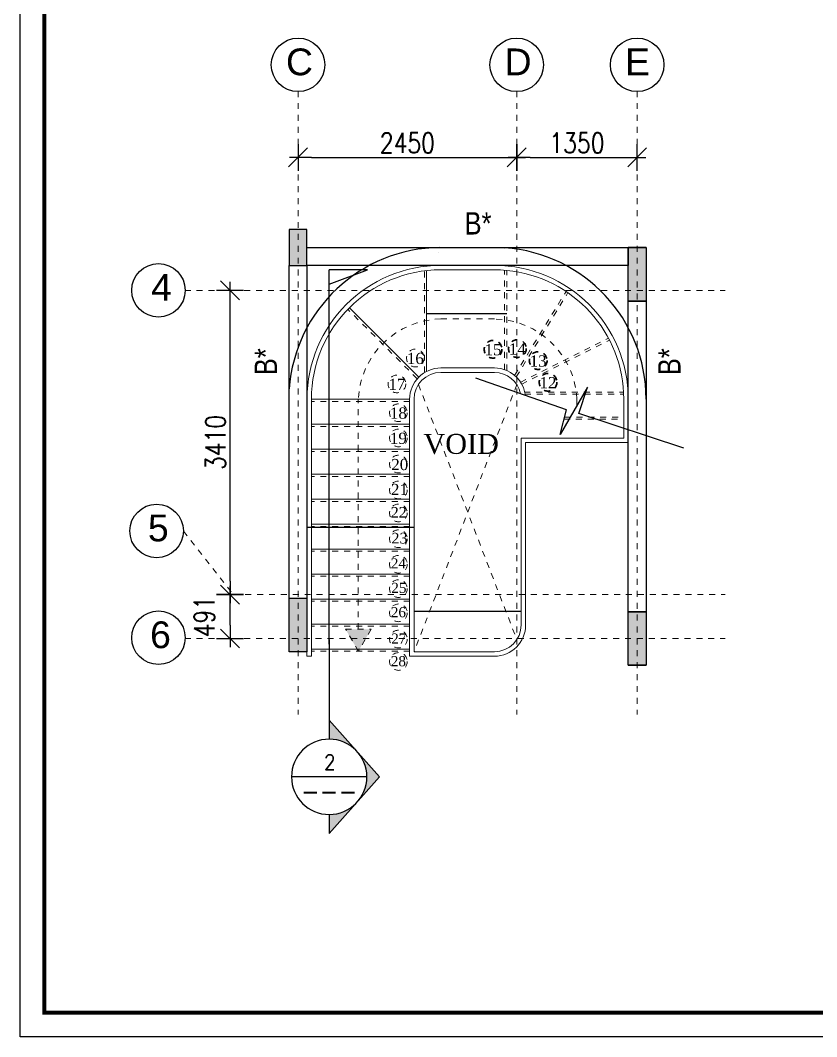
# Model space of a CAD drawing. Header units: metres. Extents: x 503482 to 1007323, y 2781056 to 5562345.
# Drawn here: x 503946.43 to 503959.82, y 2781079.51 to 2781096.59 of the extents above; entities that cross this region are included whole.
import ezdxf
from ezdxf.enums import TextEntityAlignment as Align

# ---------------------------------------------------------------- set-up
doc = ezdxf.new("R2010")
doc.units = ezdxf.units.M
doc.header["$LTSCALE"] = 10
doc.header["$MEASUREMENT"] = 0
doc.header["$PDMODE"] = 3
for name, pattern in [('1013-Lower$0$CACHE', [0.375, 0.25, -0.125]), ('HIDDEN', [0.375, 0.25, -0.125]), ('PHANTOM2', [1.25, 0.625, -0.125, 0.125, -0.125, 0.125, -0.125])]:
    doc.linetypes.add(name, pattern=pattern)
doc.layers.get('0').update_dxf_attribs({"linetype": 'CONTINUOUS'})
doc.layers.get('DEFPOINTS').update_dxf_attribs({"linetype": 'CONTINUOUS'})
for name, color, linetype, lineweight in [('01 wall', 4, 'CONTINUOUS', 35), ('01_WALLS', 7, 'CONTINUOUS', 25), ('H LINE', 1, 'HIDDEN', 5), ('S-TIE BEAM', 3, 'CONTINUOUS', 25), ('TEXT', 254, 'CONTINUOUS', 13), ('win', 6, 'CONTINUOUS', 15)]:
    doc.layers.add(name, color=color, linetype=linetype, lineweight=lineweight)
for name, color, linetype in [('A-TEXT', 2, 'CONTINUOUS'), ('A-VIEW-LN', 1, 'CONTINUOUS'), ('G-BEAM TEXT', 4, 'CONTINUOUS'), ('G-SYMBOLS', 7, 'CONTINUOUS'), ('M.TITLE BLOCK', 7, 'CONTINUOUS'), ('S-COL', 6, 'CONTINUOUS'), ('S-COL HATCH', 161, 'CONTINUOUS'), ('S-COL-NAME', 4, 'CONTINUOUS'), ('S-PILECAP-DIM', 1, 'CONTINUOUS')]:
    doc.layers.add(name, color=color, linetype=linetype)
doc.styles.add('ANWAR', font='arial.ttf')
doc.styles.add('AREAL', font='times.ttf')
doc.styles.add('ARIELNARROW 30', font='ARIALN.TTF', dxfattribs={"height": 0.25})
doc.styles.add('ROMANS', font='ROMANS.SHX', dxfattribs={"width": 0.8, "height": 0.25})
doc.dimstyles.new('bdc-1-100-A', dxfattribs={"dimtxt": 0.2, "dimasz": 0.1, "dimexe": 0, "dimexo": 0, "dimgap": 0.05, "dimtad": 1, "dimzin": 7, "dimdsep": 46, "dimtxsty": 'AREAL', "dimblk": 'OBLIQUE', "dimcen": 0.001, "dimdle": 0.1, "dimse1": 1, "dimse2": 1, "dimclrd": 15, "dimclre": 8, "dimclrt": 3, "dimadec": 0, "dimazin": 0, "dimtfac": 1, "dimtix": 1, "dimtmove": 2, "dimatfit": 3, "dimldrblk": 'OBLIQUE', "dimfxl": 0.1, "dimtolj": 1, "dimtzin": 0, "dimlwe": 5, "dimarcsym": 0})
doc.dimstyles.new('DIM-100', dxfattribs={"dimtxt": 225, "dimasz": 150, "dimexe": 100, "dimexo": 100, "dimgap": 50, "dimtad": 1, "dimdec": 0, "dimzin": 9, "dimdsep": 46, "dimtxsty": 'ROMANS', "dimblk1": 'D-oblique', "dimblk2": 'D-oblique', "dimsah": 1, "dimcen": 100, "dimdle": 100, "dimse1": 1, "dimse2": 1, "dimclrd": 256, "dimclre": 256, "dimclrt": 3, "dimadec": 0, "dimazin": 0, "dimtfac": 1, "dimtdec": 0, "dimtofl": 0, "dimtmove": 2, "dimatfit": 3, "dimldrblk": 'OBLIQUE', "dimfxl": 1, "dimtolj": 1, "dimtzin": 0, "dimarcsym": 0})

# ---------------------------------------------------------------- blocks, each defined once
blk = doc.blocks.new('D-oblique')
for p, q in [((-3.552713678800501e-15, -1.000000000000004), (-3.552713678800501e-15, 0.9999999999999964)), ((-1.000000000000004, 0), (0.6469059071593755, 0)), ((-0.7071067811865538, -0.7071067811865499), (0.7071067811865416, 0.7071067811865448))]:
    blk.add_line(p, q)
blk = doc.blocks.new('*D1416')
at = {"layer": 'DEFPOINTS', "color": 0, "transparency": 16777216}
for p in [(527599.2019203353, 221921.699008977), (525149.2040850666, 221768.5813434008), (527599.2019203353, 221768.5813434008)]:
    blk.add_point(p, dxfattribs=at)
at = {"layer": 'S-PILECAP-DIM', "lineweight": -2, "transparency": 16777216}
blk.add_line((525299.2040850666, 221921.699008977), (527449.2019203353, 221921.699008977), dxfattribs=at)
at = {"layer": 'S-PILECAP-DIM', "lineweight": -2, "transparency": 16777216, "xscale": 150, "yscale": 150, "zscale": 150, "rotation": 180}
blk.add_blockref('D-oblique', (525149.2040850666, 221921.699008977), dxfattribs=at)
at = {"layer": 'S-PILECAP-DIM', "lineweight": -2, "transparency": 16777216, "xscale": 150, "yscale": 150, "zscale": 150}
blk.add_blockref('D-oblique', (527599.2019203353, 221921.699008977), dxfattribs=at)
at = {"layer": 'S-PILECAP-DIM', "color": 3, "transparency": 16777216, "insert": (526374.2030027009, 222084.199008977), "char_height": 225, "attachment_point": 5, "style": 'ROMANS'}
blk.add_mtext('\\A1;2450', dxfattribs=at)
blk = doc.blocks.new('_Oblique')
at = {"color": 0, "linetype": 'ByBlock', "lineweight": -2}
blk.add_line((-0.5, -0.5), (0.5, 0.5), dxfattribs=at)
blk = doc.blocks.new('*D1417')
at = {"layer": 'DEFPOINTS', "color": 0, "transparency": 16777216}
for p in [(528949.201920312, 221921.699008977), (527599.2019203353, 221613.4641811126), (528949.201920312, 221613.4641811126)]:
    blk.add_point(p, dxfattribs=at)
at = {"layer": 'S-PILECAP-DIM', "lineweight": -2, "transparency": 16777216}
blk.add_line((527749.2019203353, 221921.699008977), (528799.201920312, 221921.699008977), dxfattribs=at)
at = {"layer": 'S-PILECAP-DIM', "lineweight": -2, "transparency": 16777216, "xscale": 150, "yscale": 150, "zscale": 150, "rotation": 180}
blk.add_blockref('D-oblique', (527599.2019203353, 221921.699008977), dxfattribs=at)
at = {"layer": 'S-PILECAP-DIM', "lineweight": -2, "transparency": 16777216, "xscale": 150, "yscale": 150, "zscale": 150}
blk.add_blockref('D-oblique', (528949.201920312, 221921.699008977), dxfattribs=at)
at = {"layer": 'S-PILECAP-DIM', "color": 3, "transparency": 16777216, "insert": (528274.2019203237, 222084.199008977), "char_height": 225, "attachment_point": 5, "style": 'ROMANS'}
blk.add_mtext('\\A1;1350', dxfattribs=at)
blk = doc.blocks.new('*D1418')
at = {"layer": 'DEFPOINTS', "color": 0, "transparency": 16777216}
for p in [(524386.8082898373, 217021.6739876241), (524724.9849845072, 217021.6739876241), (524724.9849844908, 216530.4239884189)]:
    blk.add_point(p, dxfattribs=at)
at = {"layer": 'S-PILECAP-DIM', "lineweight": -2, "transparency": 16777216}
blk.add_line((524386.8082898373, 216680.4239884189), (524386.8082898373, 216871.6739876241), dxfattribs=at)
at = {"layer": 'S-PILECAP-DIM', "lineweight": -2, "transparency": 16777216, "xscale": 150, "yscale": 150, "zscale": 150}
for p, rotation in [((524386.8082898373, 217021.6739876241), 90), ((524386.8082898373, 216530.4239884189), 270)]:
    blk.add_blockref('D-oblique', p, dxfattribs=dict(at, rotation=rotation))
at = {"layer": 'S-PILECAP-DIM', "color": 3, "transparency": 16777216, "insert": (524099.3082898372, 216776.0489880213), "char_height": 225, "attachment_point": 5, "rotation": 90, "style": 'ROMANS'}
blk.add_mtext('\\A1;491', dxfattribs=at)
blk = doc.blocks.new('*D1419')
at = {"layer": 'DEFPOINTS', "color": 0, "transparency": 16777216}
for p in [(524386.8082898376, 220432.0775906725), (524701.9826496656, 220432.0775906725), (524724.9849845072, 217021.6739876241)]:
    blk.add_point(p, dxfattribs=at)
at = {"layer": 'S-PILECAP-DIM', "lineweight": -2, "transparency": 16777216}
blk.add_line((524386.8082898376, 217171.6739876241), (524386.8082898376, 220282.0775906725), dxfattribs=at)
at = {"layer": 'S-PILECAP-DIM', "lineweight": -2, "transparency": 16777216, "xscale": 150, "yscale": 150, "zscale": 150}
for p, rotation in [((524386.8082898376, 220432.0775906725), 90), ((524386.8082898376, 217021.6739876241), 270)]:
    blk.add_blockref('D-oblique', p, dxfattribs=dict(at, rotation=rotation))
at = {"layer": 'S-PILECAP-DIM', "color": 3, "transparency": 16777216, "insert": (524224.3082898374, 218726.8757891481), "char_height": 225, "attachment_point": 5, "rotation": 90, "style": 'ROMANS'}
blk.add_mtext('\\A1;3410', dxfattribs=at)
blk = doc.blocks.new('*D972')
at = {"layer": '01_WALLS', "color": 15, "linetype": 'Continuous', "lineweight": -2, "ltscale": 0.04, "transparency": 16777216}
blk.add_line((549198.6048465014, 227329.4616217613), (550398.8048721909, 227329.4616217613), dxfattribs=at)
at = {"layer": 'DEFPOINTS', "color": 0, "ltscale": 0.04, "transparency": 16777216}
for p in [(550398.704872191, 228359.1470885277), (549198.7048465014, 228205.8169598579), (550398.704872191, 227329.4616217613)]:
    blk.add_point(p, dxfattribs=at)
at = {"layer": '01_WALLS', "color": 15, "lineweight": -2, "ltscale": 0.04, "transparency": 16777216, "xscale": 0.1, "yscale": 0.1, "zscale": 0.1, "rotation": 180}
blk.add_blockref('_Oblique', (549198.7048465014, 227329.4616217613), dxfattribs=at)
at = {"layer": '01_WALLS', "color": 15, "lineweight": -2, "ltscale": 0.04, "transparency": 16777216, "xscale": 0.1, "yscale": 0.1, "zscale": 0.1}
blk.add_blockref('_Oblique', (550398.704872191, 227329.4616217613), dxfattribs=at)
at = {"layer": '01_WALLS', "color": 3, "lineweight": 5, "ltscale": 0.04, "transparency": 16777216, "insert": (549798.7048593462, 227329.6136405068), "char_height": 0.2, "attachment_point": 5, "style": 'AREAL'}
blk.add_mtext('\\A1;1200.00', dxfattribs=at)
blk = doc.blocks.new('*D973')
at = {"layer": '01_WALLS', "color": 15, "linetype": 'Continuous', "lineweight": -2, "ltscale": 0.04, "transparency": 16777216}
blk.add_line((547998.6048447132, 228271.4198350906), (549198.8048464417, 228271.4198350906), dxfattribs=at)
at = {"layer": 'DEFPOINTS', "color": 0, "ltscale": 0.04, "transparency": 16777216}
for p in [(549198.7048464417, 228383.4444031715), (547998.7048447132, 228271.4198374748), (549198.7048464417, 228271.4198350906)]:
    blk.add_point(p, dxfattribs=at)
at = {"layer": '01_WALLS', "color": 15, "lineweight": -2, "ltscale": 0.04, "transparency": 16777216, "xscale": 0.1, "yscale": 0.1, "zscale": 0.1, "rotation": 180}
blk.add_blockref('_Oblique', (547998.7048447132, 228271.4198350906), dxfattribs=at)
at = {"layer": '01_WALLS', "color": 15, "lineweight": -2, "ltscale": 0.04, "transparency": 16777216, "xscale": 0.1, "yscale": 0.1, "zscale": 0.1}
blk.add_blockref('_Oblique', (549198.7048464417, 228271.4198350906), dxfattribs=at)
at = {"layer": '01_WALLS', "color": 3, "lineweight": 5, "ltscale": 0.04, "transparency": 16777216, "insert": (548598.7048455775, 228271.5718538361), "char_height": 0.2, "attachment_point": 5, "style": 'AREAL'}
blk.add_mtext('\\A1;1200.00', dxfattribs=at)
blk = doc.blocks.new('*D974')
at = {"color": 15, "linetype": 'Continuous', "lineweight": -2, "ltscale": 0.04, "transparency": 16777216}
blk.add_line((550236.3048462033, 230662.4167819023), (549336.1048461437, 230662.4167819023), dxfattribs=at)
at = {"layer": 'DEFPOINTS', "color": 0, "ltscale": 0.04, "transparency": 16777216}
for p in [(549336.2048461437, 230662.4167819023), (549336.2048461437, 230588.5276780128), (550236.2048462033, 230593.0557184219)]:
    blk.add_point(p, dxfattribs=at)
at = {"color": 15, "lineweight": -2, "ltscale": 0.04, "transparency": 16777216, "xscale": 0.1, "yscale": 0.1, "zscale": 0.1, "rotation": 180}
blk.add_blockref('_Oblique', (549336.2048461437, 230662.4167819023), dxfattribs=at)
at = {"color": 15, "lineweight": -2, "ltscale": 0.04, "transparency": 16777216, "xscale": 0.1, "yscale": 0.1, "zscale": 0.1}
blk.add_blockref('_Oblique', (550236.2048462033, 230662.4167819023), dxfattribs=at)
at = {"color": 3, "ltscale": 0.04, "transparency": 16777216, "insert": (549786.2048461735, 230662.5688006478), "char_height": 0.2, "attachment_point": 5, "style": 'AREAL'}
blk.add_mtext('\\A1;900.00', dxfattribs=at)
blk = doc.blocks.new('SEC-BB')
h = blk.add_hatch(color=7)
h.paths.add_polyline_path([(667.3010154893564, -1.164153218269348e-10), (392.35820948935, 309.9272995539941, -0.3473126963250049), (392.3582094905723, -309.9272995524807)])
h.paths.add_polyline_path([(354.4885311115067, -352.615621992154, -0.1996008321168268), (0, -499.9998955625342), (0, -752.2102677607909)])
h.paths.add_polyline_path([(354.488531113253, 352.6156219904078), (-2.91038304567337e-11, 752.2102677611401), (-2.91038304567337e-11, 499.9998955625342, -0.1996008321181273)])
at = {"color": 4}
for p, q in [((0, 499.9998955625051), (0, 752.210267761373)), ((499.9998955625051, 0), (-499.9998955625051, 0)), ((0, -1824.853078460088), (0, -499.9998955625051))]:
    blk.add_line(p, q, dxfattribs=at)
at = {"color": 2}
for p in [(0, 752.2102677612565), (0, -752.2102677606745)]:
    blk.add_line(p, (667.3010154893564, 0), dxfattribs=at)
blk.add_circle((0, 0), 499.9998955625047, dxfattribs=at)
at = {"color": 4, "style": 'ROMANS', "width": 0.9}
blk.add_attdef('SEC', text='', height=250, dxfattribs=at).set_placement((-1.340065790107474, 63.84720056229344), align=Align.CENTER)
at = {"style": 'ROMANS', "width": 0.9}
blk.add_attdef('SHT', text='', height=200, dxfattribs=at).set_placement((7.808334209956229, -293.922965011483), align=Align.CENTER)
blk = doc.blocks.new('A$C88546024')
at = {"layer": '01_WALLS', "linetype": 'HIDDEN', "lineweight": 0, "ltscale": 0.04}
h = blk.add_hatch(color=2, dxfattribs=at)
h.dxf.hatch_style = 1
h.paths.add_polyline_path([(-1367.65415084362, -4027.759840488434), (-1082.312795996666, -4027.759840488434), (-1224.983473420143, -4274.872702121735)])
at = {"layer": '01 wall', "color": 8, "linetype": '1013-Lower$0$CACHE'}
for centre in [(285.4109264016151, -890.008547782898), (557.4274180531502, -882.7365345954895), (790.6273873448372, -1017.16481256485), (901.6255323290825, -1259.541564941406)]:
    blk.add_circle(centre, 99.28195961684709, dxfattribs=at)
at = {"layer": '01_WALLS', "color": 2, "linetype": 'HIDDEN', "lineweight": 0, "ltscale": 0.04}
for p, q in [((-482.483470261097, -1151.346772670746), (-482.4834703207016, -9.134373664855957)), ((412.5165296792984, -1118.573159694672), (412.5165296792984, -6.53411865234375)), ((437.516529738903, -1128.140170097351), (437.516529738903, -6.53411865234375)), ((525.7952744960785, -1182.560364723206), (1103.015912294388, -242.6508407592773)), ((544.6267349720001, -1199.668524265289), (1124.319351911545, -255.7337861061096)), ((-565.1485185623169, -1220.190295696259), (-1342.813572824001, -442.5252413749695)), ((594.2521302700043, -1260.460000038147), (1578.071517765522, -765.1091704368591)), ((605.4949082136154, -1282.789351940155), (1589.314295709133, -787.4385223388672)), ((551.0865777134895, -1285.79332780838), (-599.9834756851196, -4280.180922031403)), ((-551.0534870028496, -1285.793280124664), (551.0865782499313, -4144.387595653534)), ((-649.983475625515, -1474.999999523163), (-1749.983470261097, -1474.999999523163)), ((-1224.983473420143, -4027.759840488434), (-1224.983475625515, -1449.999999523163)), ((635.426726937294, -1370.000001430511), (1745.04248124361, -1370.000001430511)), ((641.8863884210587, -1395.000000953674), (1746.901114106178, -1395.000000953674)), ((1080.50023826526, -1675.000000953674), (1750.016529679298, -1675.000000953674)), ((1086.809326332062, -1650.000000953674), (1750.016529679298, -1650.000000953674)), ((-649.9834705591202, -1754.872703552246), (-1749.983465671539, -1754.872703552246)), ((-649.9834756851196, -2034.872703552246), (-1749.983471333981, -2034.872703552246)), ((-649.983475625515, -2314.872703552246), (-1749.983471930027, -2314.872703552246)), ((-649.983475625515, -2594.872703075409), (-1749.983472466469, -2594.872703075409)), ((-649.983475625515, -2874.872703075409), (-1749.983472943306, -2874.872703075409)), ((-649.983475625515, -3154.872702598572), (-1749.983473479748, -3154.872702598572)), ((-649.983475625515, -3434.872702598572), (-1749.98347401619, -3434.872702598572)), ((-649.9834718108177, -3714.872702121735), (-1749.983470201492, -3714.872702121735)), ((-649.9834718108177, -3994.872702121735), (-1749.983470201492, -3994.872702121735)), ((-649.9834745526314, -4274.872702121735), (-1749.983473539352, -4274.872702121735))]:
    blk.add_line(p, q, dxfattribs=at)
for points in [[(300.016529738903, -549.9999995231628), (-299.9834743738174, -549.9999995231628)], [(1225.016529738903, -1521.726199582627), (1225.016529738903, -1449.999999523163)]]:
    blk.add_lwpolyline(points, dxfattribs=at)
blk.add_lwpolyline([(-1367.65415084362, -4027.759840488434), (-1082.312795996666, -4027.759840488434), (-1224.983473420143, -4274.872702121735)], close=True, dxfattribs=at)
for centre in [(-585.4849302172661, -988.2199449539185), (-791.9696360230446, -1278.860089302063), (-775.1069846749306, -1601.082385540009), (-775.1069846749306, -1883.309544563293), (-775.1069846749306, -2177.049257278442), (-775.1069846749306, -2466.822664737701), (-775.1069846749306, -2725.2115483284), (-775.1069846749306, -3014.103011131287), (-775.1069846749306, -3299.464329242706), (-775.1069836616516, -3573.092028617859), (-775.1069836616516, -3844.398410320282), (-775.1069836616516, -4137.601078033447), (-775.1069836616516, -4389.53235912323)]:
    blk.add_circle(centre, 99.28195961684709, dxfattribs=at)
for centre, start, end in [((-281.7011794447899, -1494.137353897095), 91.10933778001414, 177.3210135016648), ((281.734238922596, -1494.137353897095), 2.678986498335276, 88.89066221998584)]:
    blk.add_arc(centre, 944.3143471565023, start, end, dxfattribs=at)
at = {"layer": 'H LINE', "color": 8, "linetype": '1013-Lower$0$CACHE', "ltscale": 2}
blk.add_line((-324.983470261097, 49.79165267944336), (-324.983470261097, 50.00000047683716), dxfattribs=at)
at = {"layer": 'S-TIE BEAM', "color": 8, "ltscale": 0.04}
blk.add_lwpolyline([(2422.002411822905, -1999.684286528965), (1246.484910513391, -1611.698405110976), (1344.118120058556, -1315.889841519995), (1037.316474042018, -1846.117299391655), (1107.039395163883, -1569.837588343536), (92.99366446502972, -1212.692752996692)], dxfattribs=at)
at = {"layer": 'win', "ltscale": 20}
for p, q in [((-324.983470261097, 50.00000047683716), (300.016529738903, 50.00000047683716)), ((-300.016529738903, 0), (300.016529738903, 0)), ((-462.4834703207016, -1140.010080337524), (-462.4834703207016, -9.134373664855957)), ((-1378.173992753029, -407.1648216247559), (-1378.321316957474, -407.0174975395203)), ((-547.4708490371704, -1202.512626171112), (-1325.288308382034, -424.6951670646667)), ((-299.9834702014923, -1099.999999523163), (300.016529738903, -1099.999999523163)), ((-299.9834702014923, -1149.999999523163), (300.016529738903, -1149.999999523163)), ((-1799.983470201492, -1449.872704029083), (-1799.983473479748, -4330.18092250824)), ((-1749.983470201492, -1449.872704029083), (-1749.983473420143, -4330.18092250824)), ((-649.983475625515, -1449.999999523163), (-1749.983470201492, -1449.999999523163)), ((-649.983470261097, -1449.999999523163), (-649.9834734201431, -4330.18092250824)), ((-599.983470261097, -1449.999999523163), (-599.9834681749344, -4280.18092250824)), ((1750.016529798508, -1449.999999523163), (1750.016529738903, -1886.523309707642)), ((1800.016529738903, -1449.999999523163), (1800.016529738903, -1936.523310184479)), ((-649.9834705591202, -1729.872704029083), (-1749.983465611935, -1729.872704029083)), ((-649.9834756851196, -2009.872703552246), (-1749.983471333981, -2009.872703552246)), ((-649.983475625515, -2289.872703552246), (-1749.983471870422, -2289.872703552246)), ((-649.983475625515, -2569.872703075409), (-1749.983472406864, -2569.872703075409)), ((-649.983475625515, -2849.872703075409), (-1749.983472883701, -2849.872703075409)), ((-649.983475625515, -3129.872702598572), (-1749.983473420143, -3129.872702598572)), ((-649.983475625515, -3409.872702598572), (-1749.98347401619, -3409.872702598572)), ((-649.9834718108177, -3689.872702121735), (-1749.983470201492, -3689.872702121735)), ((-649.9834718108177, -3969.872702121735), (-1749.983470201492, -3969.872702121735)), ((-649.9834745526314, -4249.872702121735), (-1749.983473479748, -4249.872702121735)), ((-1799.983473479748, -4330.18092250824), (-1749.983473420143, -4330.18092250824)), ((-649.9834734201431, -4330.18092250824), (-599.9834679961205, -4330.18092250824))]:
    blk.add_line(p, q, dxfattribs=at)
at = {"layer": 'win', "lineweight": 5, "ltscale": 20}
for p, q in [((600.0165445804596, -1886.523310184479), (600.0165315270424, -3980.180923938751)), ((1750.016529798508, -1886.523309707642), (600.0165445804596, -1886.523310184479)), ((650.0165302753448, -1936.523310184479), (650.0165314674377, -3977.251958847046)), ((1800.016529738903, -1936.523310184479), (650.0165302753448, -1936.523310184479)), ((300.030720949173, -4280.180922031403), (-599.9834679961205, -4280.180922031403)), ((300.0165315270424, -4330.180922031403), (-649.9834734797478, -4330.18092250824))]:
    blk.add_line(p, q, dxfattribs=at)
at = {"layer": 'win', "ltscale": 20}
for centre, radius, start, end in [((-299.983475625515, -1449.999999523163), 1500.000000004366, 90, 180), ((-299.983475625515, -1449.999999523163), 1450.00000000422, 90, 180), ((300.016529738903, -1449.999999523163), 1500.000000004366, 0, 90), ((300.016529738903, -1449.999999523163), 1450.00000000422, 84.55860356959828, 90), ((300.016529738903, -1449.999999523163), 1450.00000000422, 0, 84.55860356959828), ((-299.9834702014923, -1449.999999523163), 350.0000000010187, 90, 180), ((300.016529738903, -1449.999999523163), 350.0000000010187, 66.86760359503008, 90), ((300.016529738903, -1449.999999523163), 350.0000000010187, 6.894804521156852, 66.86760359503008), ((-299.9834702014923, -1449.999999523163), 300.0000000008731, 90, 180), ((300.016529738903, -1449.999999523163), 300.0000000008731, 11.71976655728303, 90), ((300.0165315270424, -3980.180922031403), 300.0000000008731, 270, 0), ((300.0165315270424, -3980.180922031403), 350.0000000010187, 270, 0)]:
    blk.add_arc(centre, radius, start, end, dxfattribs=at)
at = {"layer": '01_WALLS', "color": 2, "linetype": 'HIDDEN', "lineweight": 0, "ltscale": 0.04, "style": 'AREAL'}
for s, height, p in [('16', 125.4400000001423, (-680.8135118484497, -1055.777585506439)), ('17', 125.4400000001423, (-887.2982176542282, -1346.417729377747)), ('18', 125.4400000001423, (-870.4355663061142, -1668.640026569366)), ('19', 125.4400000001423, (-870.4355663061142, -1950.867185592651)), ('20', 125.4400000001423, (-855.3134286999702, -2244.606897830963)), ('21', 125.4400000001423, (-859.0905664563179, -2524.300998210907)), ('22', 119.1680000001352, (-861.6259999871254, -2776.855838298798)), ('23', 119.1680000001352, (-853.6974449753761, -3066.763843536377)), ('24', 112.8960000001281, (-860.9027081131935, -3345.847726821899)), ('25', 112.8960000001281, (-855.5834647417068, -3620.517452716827)), ('26', 112.8960000001281, (-860.9027071595192, -3893.171673297882)), ('27', 112.8960000001281, (-856.5746386647224, -4188.594311237335)), ('28', 112.8960000001281, (-860.9027071595192, -4442.167917251587))]:
    blk.add_text(s, height=height, dxfattribs=at).set_placement(p)
at = {"layer": 'TEXT', "color": 1, "lineweight": 25, "style": 'AREAL'}
for s, height, p in [('15', 125.4400000001423, (190.0823447704315, -957.5661878585815)), ('14', 125.4400000001423, (462.0988363623619, -950.2941751480103)), ('13', 125.4400000001423, (695.2988057136536, -1084.722453117371)), ('12', 125.4400000001423, (806.2969506978989, -1327.09920501709)), ('VOID', 224.0000000002541, (-495.1045497655869, -2062.81382226944))]:
    blk.add_text(s, height=height, dxfattribs=at).set_placement(p)
at = {"color": 3, "ltscale": 0.04}
dim = blk.add_linear_dim(base=(-462.4834703207016, -493.4001774787903), p1=(437.516529738903, -562.7612409591675), p2=(-462.4834703207016, -567.2892813682556), dimstyle='bdc-1-100-A', override={"dimfxl": 0.05, "dimfxlon": 1, "dimarcsym": 1}, dxfattribs=at)
dim.commit()
dim.dimension.update_dxf_attribs({"geometry": '*D974', "text_midpoint": (-12.48347029089928, -493.2481587333023), "insert": (-549798.6883164644, -231155.8169593811)})
at = {"layer": '01_WALLS', "lineweight": 5, "ltscale": 0.04}
for base, p1, p2, picture, middle in [((-599.9834700226784, -2884.397124290466), (-1799.983471751213, -2884.397121906281), (-599.9834700226784, -2772.372556209564), '*D973', (-1199.983470886946, -2884.245105544978)), ((600.0165557265282, -3826.355337619781), (-599.9834699630737, -2949.999999523163), (600.0165557265282, -2796.669870853424), '*D972', (0.01654288172721863, -3826.203318874293))]:
    dim = blk.add_linear_dim(base=base, p1=p1, p2=p2, dimstyle='bdc-1-100-A', override={"dimfxl": 0.125, "dimfxlon": 1, "dimarcsym": 1}, dxfattribs=at)
    dim.commit()
    dim.dimension.update_dxf_attribs({"geometry": picture, "text_midpoint": middle, "insert": (-549798.6883164644, -231155.8169593811)})
blk = doc.blocks.new('A$C41c23b19')
at = {"layer": '01_WALLS', "ltscale": 0.04}
h = blk.add_hatch(color=161, dxfattribs=at)
h.dxf.hatch_style = 1
h.paths.add_polyline_path([(2258.581561912433, -12162.01342524134), (2058.581561900792, -12162.01342524134), (2058.581561900792, -12562.01342514821), (2258.581561912433, -12562.01342514821)])
h = blk.add_hatch(color=161, dxfattribs=at)
h.dxf.hatch_style = 1
h.paths.add_polyline_path([(5858.579402443138, -16443.66702738323), (6058.579402454779, -16443.66702738323), (6058.579402454779, -17043.66702747636), (5858.579402443138, -17043.66702747636)])
at = {"layer": 'S-COL HATCH', "ltscale": 0.04}
h = blk.add_hatch(color=161, dxfattribs=at)
h.dxf.hatch_style = 1
h.paths.add_polyline_path([(5858.579397029825, -12362.01342496194), (6058.579397041467, -12362.01342496194), (6058.579397041467, -12962.01342505508), (5858.579397029825, -12962.01342505508)])
h = blk.add_hatch(color=161, dxfattribs=at)
h.dxf.hatch_style = 1
h.paths.add_polyline_path([(2058.579397157882, -16293.66702747636), (2258.579397169524, -16293.66702747636), (2258.579397169524, -16893.66702756949), (2058.579397157882, -16893.66702756949)])
at = {"color": 252}
for centre in [(2158.581561790197, -10314.83585646807, -1179.946542607731), (4608.579397058929, -10314.83585646807, -1179.946542607731), (5958.579397035646, -10314.83585646807, -1179.946542607731), (593.9910557838157, -12842.01342494332), (573.6669740232173, -15538.43997175078), (593.9910557838157, -16735.31080141)]:
    blk.add_circle(centre, 299.7119215265229, dxfattribs=at)
at = {"layer": '01_WALLS', "color": 2, "ltscale": 0.04}
for p, q in [((3747.455811166554, -12362.04888635411), (4476.306473409175, -12366.09595838099)), ((2058.580668041366, -14258.91173035934), (2058.580668041366, -13946.2054708144))]:
    blk.add_line(p, q, dxfattribs=at)
at = {"layer": '01_WALLS', "color": 6, "ltscale": 0.04}
for points in [[(2258.581561912433, -12162.01342524134), (2058.581561900792, -12162.01342524134), (2058.581561900792, -12562.01342514821), (2258.581561912433, -12562.01342514821)], [(5858.579402443138, -16443.66702738323), (6058.579402454779, -16443.66702738323), (6058.579402454779, -17043.66702747636), (5858.579402443138, -17043.66702747636)]]:
    blk.add_lwpolyline(points, close=True, dxfattribs=at)
at = {"layer": '01_WALLS', "color": 2, "ltscale": 0.04}
for centre, radius, start, end in [((3761.59184645291, -14069.45564934149), 1707.465279383927, 90.47435483970689, 175.8606116598238), ((4358.580668611801, -14062.01477638542), 1700.000000699038, 0.07009756191643943, 86.0290619578059)]:
    blk.add_arc(centre, radius, start, end, dxfattribs=at)
at = {"layer": 'A-VIEW-LN', "color": 252, "linetype": 'PHANTOM2', "lineweight": 5, "ltscale": 0.1}
for p, q in [((2158.581561761093, -10609.56040633342), (2158.581561761093, -17595.69735025137)), ((4608.579397029825, -10609.56040633342), (4608.579397029825, -17595.69735025137)), ((5958.579397006542, -10609.56040633342), (5958.579397006542, -17595.69735025137)), ((888.7532073493348, -12842.01342494332), (6945.653888708097, -12842.01342494332)), ((873.376046372694, -15539.74682160758), (1432.914398035617, -16252.41702816554)), ((1432.914397891145, -16252.41702798166), (6945.653888708097, -16252.41702816554)), ((888.7532073493348, -16743.66702719696), (6945.653888708097, -16743.66702719696))]:
    blk.add_line(p, q, dxfattribs=at)
at = {"layer": 'H LINE', "color": 8, "linetype": '1013-Lower$0$CACHE', "ltscale": 2}
blk.add_line((3733.579397029825, -12413.56715488352), (3733.579397029825, -12413.35880731337), dxfattribs=at)
at = {"layer": 'S-COL', "color": 6, "ltscale": 0.04}
for points in [[(5858.579397029825, -12362.01342496194), (6058.579397041467, -12362.01342496194), (6058.579397041467, -12962.01342505508), (5858.579397029825, -12962.01342505508)], [(2058.579397157882, -16293.66702747636), (2258.579397169524, -16293.66702747636), (2258.579397169524, -16893.66702756949), (2058.579397157882, -16893.66702756949)]]:
    blk.add_lwpolyline(points, close=True, dxfattribs=at)
at = {"layer": 'S-COL-NAME'}
blk.add_line((2507.535324967117, -16807.052370919), (2507.535324967117, -12613.74497389421), dxfattribs=at)
blk.add_lwpolyline([(2507.535324967117, -12771.76656550684), (2936.525842837174, -12613.74497389421), (2507.535324967117, -12613.74497389421)], dxfattribs=at)
at = {"layer": 'S-TIE BEAM', "ltscale": 0.04}
for p, q in [((2258.579396994901, -12362.01342496194), (5858.579397029825, -12362.01342496194)), ((2258.579396994901, -12562.01342514821), (2258.579396994901, -12362.01342496194)), ((6058.579397041467, -12362.01342496194), (5858.579397029825, -12362.01342496194)), ((5858.579397029825, -12362.01342496194), (5858.579397029825, -12562.01342514821)), ((2058.579397041467, -16293.66702747636), (2058.581561667961, -12562.01342514821)), ((2058.581561667961, -12562.01342514821), (2258.581561796018, -12562.01342514821)), ((2258.581561796018, -12562.01342514821), (2258.579397169524, -16293.66702747636)), ((5858.579397029825, -12562.01342514821), (2258.579396994901, -12562.01342514821)), ((5858.579397029825, -12962.01342505508), (6058.579397041467, -12962.01342505508)), ((5858.579397029825, -16443.66702738323), (5858.579397029825, -12962.01342505508)), ((6058.579397041467, -12962.01342505508), (6058.579397041467, -16443.66702738323)), ((6058.579397041467, -16443.66702738323), (5858.579397029825, -16443.66702738323)), ((5858.579397029825, -17043.66702747636), (6058.579397041467, -17043.66702747636))]:
    blk.add_line(p, q, dxfattribs=at)
at = {"layer": 'win', "ltscale": 20}
blk.add_line((2680.390321710729, -13019.17824729451), (2680.24299753888, -13019.03092323907), dxfattribs=at)
at = {"layer": 'G-SYMBOLS'}
ref = blk.add_blockref('SEC-BB', (2507.535324967117, -18294.15719793484), dxfattribs=dict(at, xscale=-0.84375, yscale=0.84375, zscale=0.84375, rotation=180))
ref.add_attrib('SHT', '2', dxfattribs={"layer": '0', "height": 168.75, "style": 'ROMANS', "width": 0.9}).set_placement((2514.123606956564, -18214.90969620642), align=Align.CENTER)
ref.add_attrib('SEC', '---', dxfattribs={"layer": '0', "color": 4, "height": 210.9375, "style": 'ROMANS', "width": 0.9}).set_placement((2506.404644456576, -18558.96577340929), align=Align.CENTER)
at = {"layer": 'S-COL-NAME'}
blk.add_blockref('A$C88546024', (4058.579397012363, -12612.01342562505), dxfattribs=at)
at = {"layer": 'A-TEXT', "style": 'ANWAR'}
for s, p in [('C', (2022.801885879016, -10431.54441475368, -1179.946542607731)), ('D', (4472.799721147749, -10431.54441475368, -1179.946542607731)), ('E', (5822.799721124466, -10431.54441475368, -1179.946542607731)), ('4', (511.6261204498587, -12958.72198346176)), ('5', (475.7495148148155, -15655.14853026922)), ('6', (500.1663660160266, -16852.01935992844))]:
    blk.add_text(s, height=300.0000000000362, dxfattribs=at).set_placement(p)
at = {"layer": 'G-BEAM TEXT', "color": 4, "style": 'ARIELNARROW 30'}
blk.add_text('B*', height=250, dxfattribs=at).set_placement((4024.04964925081, -12216.18858491664))
for p in [(1922.164105813135, -13793.70180771791), (6444.428739389521, -13793.70180771791)]:
    blk.add_text('B*', height=250, rotation=90, dxfattribs=at).set_placement(p)
at = {"layer": 'S-PILECAP-DIM'}
for base, p1, p2, picture, middle in [((4608.579397029825, -11352.39200663869), (2158.581561761093, -11505.50967221498), (4608.579397029825, -11505.50967221498), '*D1416', (3383.580479395459, -11189.89200663869)), ((5958.579397006542, -11352.39200663869), (4608.579397029825, -11660.62683450314), (5958.579397006542, -11660.62683450314), '*D1417', (5283.579397018184, -11189.89200663869))]:
    dim = blk.add_linear_dim(base=base, p1=p1, p2=p2, dimstyle='DIM-100', dxfattribs=at)
    dim.commit()
    dim.dimension.update_dxf_attribs({"geometry": picture, "text_midpoint": middle, "insert": (-522990.6225233055, -233274.0910156157)})
for base, p1, p2, picture, middle in [((1396.185766532086, -12842.0134249432), (1734.362461201497, -16252.4170279917), (1711.360126359854, -12842.01342494332), '*D1419', (1233.685766531969, -14547.21522646761)), ((1396.185766531853, -16252.41702799159), (1734.362461185083, -16743.66702719699), (1734.362461201497, -16252.4170279917), '*D1418', (1108.685766531737, -16498.04202759443))]:
    dim = blk.add_linear_dim(base=base, p1=p1, p2=p2, angle=90, dimstyle='DIM-100', dxfattribs=at)
    dim.commit()
    dim.dimension.update_dxf_attribs({"geometry": picture, "text_midpoint": middle, "insert": (-522990.6225233055, -233274.0910156157)})

msp = doc.modelspace()

# ---------------------------------------------------------------- linework, layer by layer
at = {"layer": 'M.TITLE BLOCK', "color": 253, "linetype": 'Continuous', "ltscale": 24}
msp.add_lwpolyline([(503946.4309397276, 2781113.678703704), (503996.0934139069, 2781113.678703704), (503996.0934139069, 2781079.507838436), (503946.4309397276, 2781079.507838436)], close=True, dxfattribs=at)
msp.add_lwpolyline([(503946.4309397276, 2781113.678703704), (503996.0934139069, 2781113.678703704), (503996.0934139069, 2781079.507838436), (503946.4309397276, 2781079.507838436)], close=True, dxfattribs=at)
at = {"layer": 'M.TITLE BLOCK', "color": 252, "const_width": 0.07048877539763106}
msp.add_lwpolyline([(503946.8349252644, 2781113.274718167), (503995.6894283701, 2781113.274718167), (503995.6894283701, 2781079.911823973), (503946.8349252644, 2781079.911823973)], close=True, dxfattribs=at)
msp.add_lwpolyline([(503946.8349252644, 2781113.274718167), (503995.6894283701, 2781113.274718167), (503995.6894283701, 2781079.911823973), (503946.8349252644, 2781079.911823973)], close=True, dxfattribs=at)

# ---------------------------------------------------------------- block references
at = {"layer": 'S-TIE BEAM', "ltscale": 0.04, "xscale": 0.001500000000030636, "yscale": 0.001500000000030636, "zscale": 0.001500000000030636}
msp.add_blockref('A$C41c23b19', (503947.8612614794, 2781111.317166641), dxfattribs=at)

doc.saveas('drawing.dxf')
